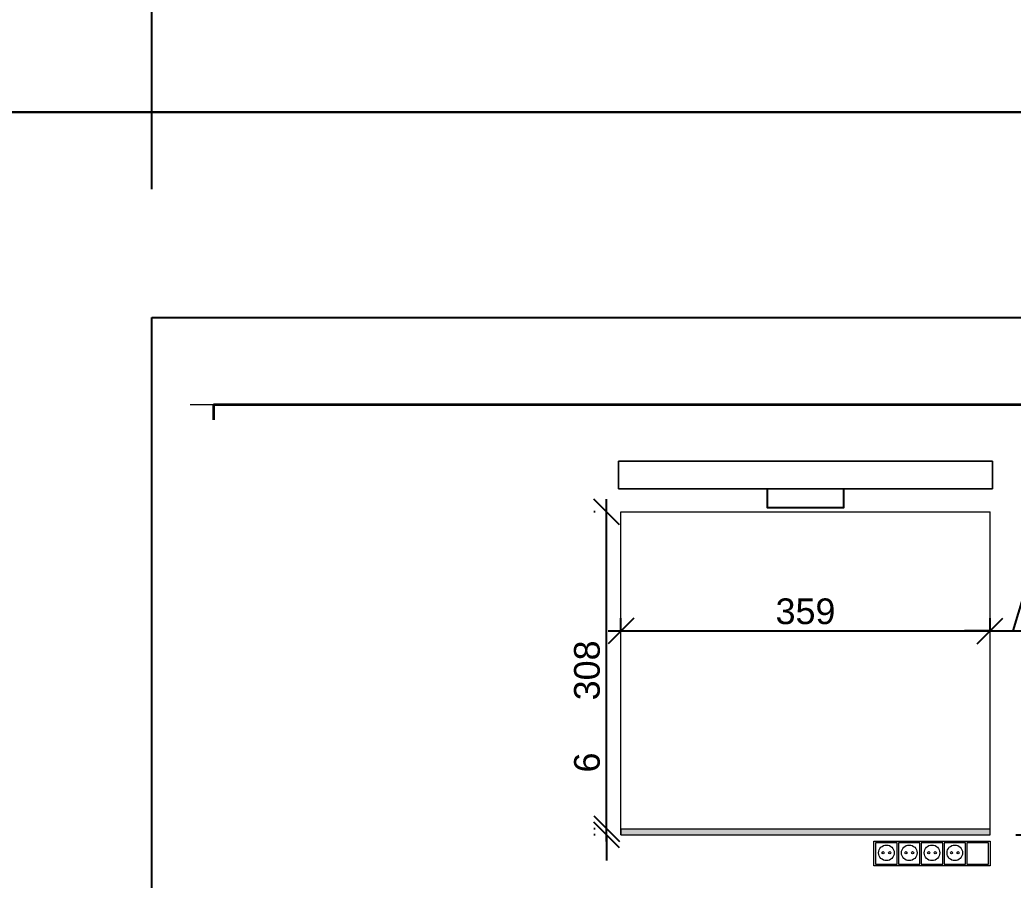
# Model space of a CAD drawing. Header units: millimetres. Extents: x -6165 to 15297, y -629 to 15029.
# Drawn here: x 8587 to 9554, y 10052 to 10890 of the extents above; entities that cross this region are included whole.
import ezdxf

# ---------------------------------------------------------------- set-up
doc = ezdxf.new("R2010")
doc.units = ezdxf.units.MM
for name, color, linetype, lineweight in [('dim', 4, 'Continuous', 0), ('free', 7, 'Continuous', 13), ('light', 30, 'Continuous', 0), ('sanitary', 4, 'Continuous', 13), ('section', 5, 'Continuous', 35), ('windows', 4, 'Continuous', 13)]:
    doc.layers.add(name, color=color, linetype=linetype, lineweight=lineweight)
doc.layers.add('hatch', color=251, linetype='Continuous')
doc.layers.add('wall', color=5, linetype='Continuous')
doc.styles.add('ARIAL', font='arial.ttf')
doc.styles.get("Standard").update_dxf_attribs({"font": 'arial.ttf'})
doc.dimstyles.new('25', dxfattribs={"dimtxt": 25, "dimasz": 25, "dimexe": 12.5, "dimexo": 25, "dimgap": 6.25, "dimtad": 1, "dimdec": 0, "dimdsep": 46, "dimlunit": 6, "dimtxsty": 'ARIAL', "dimblk": 'OBLIQUE', "dimcen": 25, "dimdle": 12.5, "dimclrd": 256, "dimclre": 256, "dimclrt": 2, "dimadec": 0, "dimazin": 0, "dimtfac": 1, "dimtdec": 0, "dimtmove": 0, "dimatfit": 1, "dimldrblk": 'DOTSMALL', "dimfxl": 1, "dimtvp": 1, "dimtolj": 1, "dimtzin": 0, "dimarcsym": 0})
doc.dimstyles.new('ISO-25', dxfattribs={"dimscale": 200, "dimtxt": 2.5, "dimasz": 2.5, "dimexe": 1.25, "dimexo": 0.625, "dimtad": 1, "dimtxsty": 'Standard', "dimcen": 2.5, "dimadec": 0, "dimazin": 0, "dimtfac": 1, "dimtmove": 0, "dimatfit": 3, "dimfxl": 1, "dimarcsym": 0})

# ---------------------------------------------------------------- blocks, each defined once
blk = doc.blocks.new('_Oblique')
at = {"color": 0, "linetype": 'ByBlock', "lineweight": -2}
blk.add_line((-0.5, -0.5), (0.5, 0.5), dxfattribs=at)
blk = doc.blocks.new('*D16')
at = {"layer": 'Defpoints', "color": 0, "transparency": 16777216}
for p in [(9531.67, 10096.33), (9625.5, 10096.33), (9528.56, 9991.54)]:
    blk.add_point(p, dxfattribs=at)
at = {"layer": 'dim', "lineweight": -2, "transparency": 16777216}
for p, q in [((9625.5, 9979.04), (9625.5, 10108.83)), ((9556.67, 10096.33), (9638, 10096.33)), ((9553.56, 9991.54), (9638, 9991.54))]:
    blk.add_line(p, q, dxfattribs=at)
at = {"layer": 'dim', "lineweight": -2, "transparency": 16777216, "xscale": 25, "yscale": 25, "zscale": 25}
for p, rotation in [((9625.5, 10096.33), 90), ((9625.5, 9991.54), 270)]:
    blk.add_blockref('_Oblique', p, dxfattribs=dict(at, rotation=rotation))
at = {"layer": 'dim', "color": 2, "transparency": 16777216, "insert": (9606.49, 10043.94), "char_height": 25, "attachment_point": 5, "rotation": 90, "style": 'ARIAL'}
blk.add_mtext('\\A1;105', dxfattribs=at)
blk = doc.blocks.new('_DotSmall')
at = {"color": 0, "linetype": 'ByBlock', "const_width": 0.5}
blk.add_lwpolyline([(-0.0625, 0, 1), (0.0625, 0, 1)], format="xyb", close=True, dxfattribs=at)
blk = doc.blocks.new('*D21')
at = {"layer": 'Defpoints', "color": 0, "transparency": 16777216}
for p in [(9531.67, 10515.48), (9625.5, 10515.48), (9576.57, 10410.69)]:
    blk.add_point(p, dxfattribs=at)
at = {"layer": 'dim', "lineweight": -2, "transparency": 16777216}
for p, q in [((9625.5, 10398.19), (9625.5, 10527.98)), ((9556.67, 10515.48), (9638, 10515.48)), ((9601.57, 10410.69), (9638, 10410.69))]:
    blk.add_line(p, q, dxfattribs=at)
at = {"layer": 'dim', "lineweight": -2, "transparency": 16777216, "xscale": 25, "yscale": 25, "zscale": 25}
for p, rotation in [((9625.5, 10515.48), 90), ((9625.5, 10410.69), 270)]:
    blk.add_blockref('_Oblique', p, dxfattribs=dict(at, rotation=rotation))
at = {"layer": 'dim', "color": 2, "transparency": 16777216, "insert": (9606.49, 10463.08), "char_height": 25, "attachment_point": 5, "rotation": 90, "style": 'ARIAL'}
blk.add_mtext('\\A1;105', dxfattribs=at)
blk = doc.blocks.new('*D25')
at = {"layer": 'Defpoints', "color": 0, "transparency": 16777216}
for p in [(9158.47, 10102.32), (9172.4, 10102.32), (9172.4, 10096.33)]:
    blk.add_point(p, dxfattribs=at)
at = {"layer": 'dim', "lineweight": -2, "transparency": 16777216}
for p, q in [((9158.47, 10102.32), (9158.47, 10181.33)), ((9147.4, 10102.32), (9145.97, 10102.32)), ((9158.47, 10096.33), (9158.47, 10102.32)), ((9147.4, 10096.33), (9145.97, 10096.33)), ((9158.47, 10096.33), (9158.47, 10071.33))]:
    blk.add_line(p, q, dxfattribs=at)
at = {"layer": 'dim', "lineweight": -2, "transparency": 16777216, "xscale": 25, "yscale": 25, "zscale": 25}
for p, rotation in [((9158.47, 10102.32), 270), ((9158.47, 10096.33), 90)]:
    blk.add_blockref('_Oblique', p, dxfattribs=dict(at, rotation=rotation))
at = {"layer": 'dim', "color": 2, "transparency": 16777216, "insert": (9139.45, 10166.82), "char_height": 25, "attachment_point": 5, "rotation": 90, "style": 'ARIAL'}
blk.add_mtext('\\A1;6', dxfattribs=at)
blk = doc.blocks.new('*D26')
at = {"layer": 'Defpoints', "color": 0, "transparency": 16777216}
for p in [(9158.47, 10410.69), (9172.4, 10410.69), (9172.4, 10102.32)]:
    blk.add_point(p, dxfattribs=at)
at = {"layer": 'dim', "lineweight": -2, "transparency": 16777216}
for p, q in [((9158.47, 10089.82), (9158.47, 10423.19)), ((9147.4, 10410.69), (9145.97, 10410.69)), ((9147.4, 10102.32), (9145.97, 10102.32))]:
    blk.add_line(p, q, dxfattribs=at)
at = {"layer": 'dim', "lineweight": -2, "transparency": 16777216, "xscale": 25, "yscale": 25, "zscale": 25}
for p, rotation in [((9158.47, 10410.69), 90), ((9158.47, 10102.32), 270)]:
    blk.add_blockref('_Oblique', p, dxfattribs=dict(at, rotation=rotation))
at = {"layer": 'dim', "color": 2, "transparency": 16777216, "insert": (9139.44, 10256.5), "char_height": 25, "attachment_point": 5, "rotation": 90, "style": 'ARIAL'}
blk.add_mtext('\\A1;308', dxfattribs=at)
blk = doc.blocks.new('*D29')
at = {"layer": 'Defpoints', "color": 0, "transparency": 16777216}
for p in [(9172.4, 10289.68), (9531.67, 10294.84), (9531.67, 10289.68)]:
    blk.add_point(p, dxfattribs=at)
at = {"layer": 'dim', "lineweight": -2, "transparency": 16777216}
for p, q in [((9172.4, 10294.84), (9172.4, 10307.34)), ((9531.67, 10294.84), (9531.67, 10307.34)), ((9159.9, 10294.84), (9544.17, 10294.84))]:
    blk.add_line(p, q, dxfattribs=at)
at = {"layer": 'dim', "lineweight": -2, "transparency": 16777216, "xscale": 25, "yscale": 25, "zscale": 25, "rotation": 180}
blk.add_blockref('_Oblique', (9172.4, 10294.84), dxfattribs=at)
at = {"layer": 'dim', "lineweight": -2, "transparency": 16777216, "xscale": 25, "yscale": 25, "zscale": 25}
blk.add_blockref('_Oblique', (9531.67, 10294.84), dxfattribs=at)
at = {"layer": 'dim', "color": 2, "transparency": 16777216, "insert": (9352.03, 10313.86), "char_height": 25, "attachment_point": 5, "style": 'ARIAL'}
blk.add_mtext('\\A1;359', dxfattribs=at)
blk = doc.blocks.new('*D30')
at = {"layer": 'Defpoints', "color": 0, "transparency": 16777216}
for p in [(9531.67, 10289.68), (9576.57, 10294.84), (9576.57, 10253.51)]:
    blk.add_point(p, dxfattribs=at)
at = {"layer": 'dim', "lineweight": -2, "transparency": 16777216}
for p, q in [((9554.12, 10294.84), (9564.5, 10329.43)), ((9564.5, 10329.43), (9614, 10329.43)), ((9531.67, 10294.84), (9531.67, 10307.34)), ((9576.57, 10291.84), (9576.57, 10307.34)), ((9531.67, 10294.84), (9506.67, 10294.84)), ((9531.67, 10294.84), (9576.57, 10294.84)), ((9531.67, 10294.84), (9576.57, 10294.84)), ((9576.57, 10294.84), (9601.57, 10294.84))]:
    blk.add_line(p, q, dxfattribs=at)
at = {"layer": 'dim', "lineweight": -2, "transparency": 16777216, "xscale": 25, "yscale": 25, "zscale": 25}
blk.add_blockref('_Oblique', (9531.67, 10294.84), dxfattribs=at)
at = {"layer": 'dim', "lineweight": -2, "transparency": 16777216, "xscale": 25, "yscale": 25, "zscale": 25, "rotation": 180}
blk.add_blockref('_Oblique', (9576.57, 10294.84), dxfattribs=at)
at = {"layer": 'dim', "color": 2, "transparency": 16777216, "insert": (9589.25, 10348.39), "char_height": 25, "attachment_point": 5, "style": 'ARIAL'}
blk.add_mtext('\\A1;45', dxfattribs=at)
blk = doc.blocks.new('*D75')
at = {"color": 0, "lineweight": -2, "transparency": 16777216}
for p, q in [((8715.99, 10725), (8715.99, 12069.78)), ((10115.99, 10725), (10115.99, 12069.78)), ((9215.99, 11819.78), (9615.99, 11819.78))]:
    blk.add_line(p, q, dxfattribs=at)
at = {"color": 0, "transparency": 16777216}
for points in [[(9215.99, 11903.11), (9215.99, 11736.44), (8715.99, 11819.78)], [(9615.99, 11903.11), (9615.99, 11736.44), (10115.99, 11819.78)]]:
    blk.add_solid(points, dxfattribs=at)
at = {"layer": 'Defpoints', "color": 0, "transparency": 16777216}
for p in [(10115.99, 11819.78), (8715.99, 10600), (10115.99, 10600)]:
    blk.add_point(p, dxfattribs=at)
at = {"color": 0, "transparency": 16777216, "insert": (9415.99, 12200.06), "char_height": 500, "attachment_point": 5}
blk.add_mtext('1400', dxfattribs=at)
blk = doc.blocks.new('*D78')
at = {"color": 0, "lineweight": -2, "transparency": 16777216}
for p, q in [((1123.44, 10792.18), (1123.44, 14570.79)), ((13315.99, 10725), (13315.99, 14570.79)), ((1623.44, 14320.79), (12815.99, 14320.79))]:
    blk.add_line(p, q, dxfattribs=at)
at = {"color": 0, "transparency": 16777216}
for points in [[(1623.44, 14404.12), (1623.44, 14237.46), (1123.44, 14320.79)], [(12815.99, 14404.12), (12815.99, 14237.46), (13315.99, 14320.79)]]:
    blk.add_solid(points, dxfattribs=at)
at = {"layer": 'Defpoints', "color": 0, "transparency": 16777216}
for p in [(13315.99, 14320.79), (1123.44, 10667.18), (13315.99, 10600)]:
    blk.add_point(p, dxfattribs=at)
at = {"color": 0, "transparency": 16777216, "insert": (7219.72, 14701.25), "char_height": 500, "attachment_point": 5}
blk.add_mtext('13000', dxfattribs=at)

msp = doc.modelspace()

# ---------------------------------------------------------------- hatches: boundary and pattern name
at = {"layer": 'hatch'}
h = msp.add_hatch(color=0, dxfattribs=at)
h.dxf.hatch_style = 1
h.paths.add_polyline_path([(9172.397, 10102.319), (9172.397, 10096.331), (9531.666, 10096.331), (9531.666, 10102.319)])

# ---------------------------------------------------------------- linework, layer by layer
at = {"color": 250, "lineweight": 30}
for points in [[(13300, 10800), (1015.988, 10800), (1015.988, 804.509), (13300, 804.509)], [(8515.988, 10800), (10315.988, 10800), (10315.988, 8800), (8515.988, 8800)]]:
    msp.add_lwpolyline(points, close=True, dxfattribs=at)
at = {"color": 0}
msp.add_lwpolyline([(8715.988, 10600), (10115.988, 10600), (10115.988, 9000), (8715.988, 9000)], close=True, dxfattribs=at)
at = {"layer": 'free', "color": 0}
for p, q in [((9172.397, 10410.691), (9531.666, 10410.691)), ((9172.397, 10096.331), (9172.397, 10410.691)), ((9531.666, 10096.331), (9531.666, 10410.691)), ((9172.397, 10102.319), (9531.666, 10102.319)), ((9172.397, 10102.319), (9172.397, 10096.331)), ((9531.666, 10096.331), (9531.666, 10102.319)), ((9172.397, 10096.331), (9531.666, 10096.331))]:
    msp.add_line(p, q, dxfattribs=at)
at = {"layer": 'light', "color": 0}
for points in [[(9533.911, 10433.145), (9533.911, 10460.091), (9170.152, 10460.091), (9170.152, 10433.145)], [(9170.152, 10433.145), (9170.152, 10460.091), (9533.911, 10460.091), (9533.911, 10433.145)]]:
    msp.add_lwpolyline(points, close=True, dxfattribs=at)
at = {"layer": 'sanitary', "color": 0}
for points in [[(9531.666, 10066.092), (9418.68, 10066.092), (9418.68, 10090.343), (9531.666, 10090.343)], [(9441.284, 10088.696), (9420.327, 10088.696), (9420.327, 10067.739), (9441.284, 10067.739)], [(9463.468, 10088.696), (9442.51, 10088.696), (9442.51, 10067.739), (9463.468, 10067.739)], [(9485.652, 10088.696), (9464.694, 10088.696), (9464.694, 10067.739), (9485.652, 10067.739)], [(9507.835, 10088.696), (9486.878, 10088.696), (9486.878, 10067.739), (9507.835, 10067.739)], [(9530.019, 10088.696), (9509.062, 10088.696), (9509.062, 10067.739), (9530.019, 10067.739)]]:
    msp.add_lwpolyline(points, close=True, dxfattribs=at)
for centre, radius in [((9430.805, 10078.903), 7.591), ((9452.989, 10078.903), 7.591), ((9475.173, 10078.903), 7.591), ((9497.357, 10078.903), 7.591), ((9427.59, 10078.903), 1.133), ((9434.02, 10078.903), 1.133), ((9449.774, 10078.903), 1.133), ((9456.204, 10078.903), 1.133), ((9471.958, 10078.903), 1.133), ((9478.388, 10078.903), 1.133), ((9494.142, 10078.903), 1.133), ((9500.572, 10078.903), 1.133)]:
    msp.add_circle(centre, radius, dxfattribs=at)
at = {"layer": 'section', "linetype": 'Continuous'}
msp.add_line((8775.704, 10515.478), (8775.704, 10500.508), dxfattribs=at)
at = {"layer": 'section', "color": 0, "linetype": 'Continuous'}
msp.add_line((8775.704, 10515.478), (9890.935, 10515.478), dxfattribs=at)
at = {"layer": 'section'}
msp.add_lwpolyline([(8851.168, 10515.478), (8851.168, 10515.478)], dxfattribs=at)
at = {"layer": 'wall', "color": 0}
msp.add_lwpolyline([(9314.608, 10433.145), (9314.608, 10415.182), (9389.455, 10415.182), (9389.455, 10433.145)], dxfattribs=at)
at = {"layer": 'windows'}
msp.add_line((8753.25, 10515.478), (8775.704, 10515.478), dxfattribs=at)

# ---------------------------------------------------------------- dimensions: what is measured, and where the dimension line sits
at = {"color": 168}
dim = msp.add_linear_dim(base=(13315.988, 14320.79), p1=(1123.444, 10667.178), p2=(13315.988, 10600), text='13000', dimstyle='ISO-25', dxfattribs=at)
dim.commit()
dim.dimension.update_dxf_attribs({"geometry": '*D78', "text_midpoint": (7219.716, 14701.247)})
dim = msp.add_linear_dim(base=(10115.988, 11819.776), p1=(8715.988, 10600), p2=(10115.988, 10600), dimstyle='ISO-25', dxfattribs=at)
dim.commit()
dim.dimension.update_dxf_attribs({"geometry": '*D75', "text_midpoint": (9415.988, 11819.776), "dimtype": 160})
at = {"layer": 'dim', "color": 0}
for base, p1, p2, picture, middle in [((9625.503, 10515.478), (9576.575, 10410.691), (9531.666, 10515.478), '*D21', (9606.489, 10463.085)), ((9158.466, 10410.691), (9172.397, 10102.319), (9172.397, 10410.691), '*D26', (9139.443, 10256.505))]:
    dim = msp.add_linear_dim(base=base, p1=p1, p2=p2, angle=90, dimstyle='25', override={"dimtmove": 1}, dxfattribs=at)
    dim.commit()
    dim.dimension.update_dxf_attribs({"geometry": picture, "text_midpoint": middle})
for base, p1, p2, override, picture, middle in [((9576.575, 10294.841), (9531.666, 10289.683), (9576.575, 10253.511), {"dimtmove": 1, "dimfxl": 3, "dimfxlon": 1}, '*D30', (9570.747, 10348.392)), ((9531.666, 10294.841), (9172.397, 10289.683), (9531.666, 10289.683), {"dimfxl": 3, "dimfxlon": 1}, '*D29', (9352.031, 10313.864))]:
    dim = msp.add_linear_dim(base=base, p1=p1, p2=p2, dimstyle='25', override=override, dxfattribs=at)
    dim.commit()
    dim.dimension.update_dxf_attribs({"geometry": picture, "text_midpoint": middle})
for base, p1, p2, picture, middle in [((9158.466, 10102.319), (9172.397, 10096.331), (9172.397, 10102.319), '*D25', (9139.452, 10166.822)), ((9625.503, 10096.331), (9528.559, 9991.544), (9531.666, 10096.331), '*D16', (9606.489, 10043.937))]:
    dim = msp.add_linear_dim(base=base, p1=p1, p2=p2, angle=90, dimstyle='25', dxfattribs=at)
    dim.commit()
    dim.dimension.update_dxf_attribs({"geometry": picture, "text_midpoint": middle})

doc.saveas('drawing.dxf')
